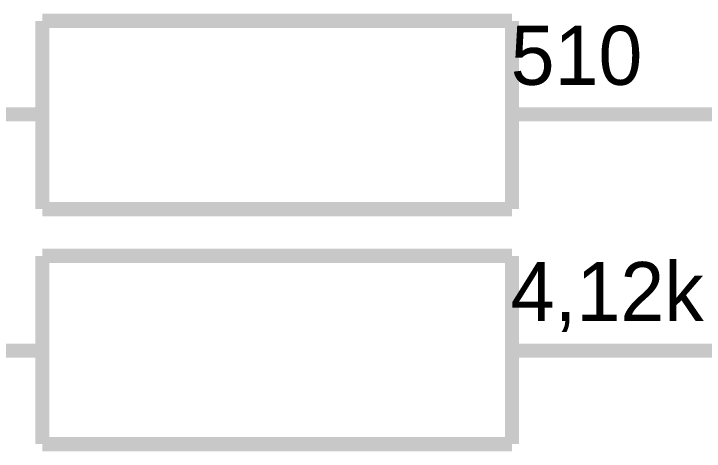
# Model space of a CAD drawing. Header units: inches. Extents: x 0 to 841, y 0 to 594.
# Drawn here: x 684.42 to 699.09, y 480.34 to 489.63 of the extents above; entities that cross this region are included whole.
import ezdxf

# ---------------------------------------------------------------- set-up
doc = ezdxf.new("R2010")
doc.units = ezdxf.units.IN
doc.layers.add('Sheet', color=255, linetype='Continuous')

msp = doc.modelspace()

# ---------------------------------------------------------------- linework, layer by layer
at = {"layer": 'Sheet'}
for points in [[(695.006, 489.478, 0.3, 0.3, 0), (685.024, 489.478, 0.3, 0.3, 0)], [(685.024, 489.478, 0.3, 0.3, 0), (685.024, 485.48, 0.3, 0.3, 0)], [(695.006, 485.48, 0.3, 0.3, 0), (695.006, 489.478, 0.3, 0.3, 0)], [(685.024, 487.492, 0.3, 0.3, 0), (682.516, 487.492, 0.3, 0.3, 0)], [(695.006, 487.492, 0.3, 0.3, 0), (697.515, 487.492, 0.3, 0.3, 0)], [(697.515, 482.475, 0.3, 0.3, 0), (705.014, 482.475, 0.3, 0.3, 0), (705.014, 487.492, 0.3, 0.3, 0), (697.515, 487.492, 0.3, 0.3, 0)], [(685.024, 485.48, 0.3, 0.3, 0), (695.006, 485.48, 0.3, 0.3, 0)], [(695.006, 484.487, 0.3, 0.3, 0), (685.024, 484.487, 0.3, 0.3, 0)], [(685.024, 484.487, 0.3, 0.3, 0), (685.024, 480.489, 0.3, 0.3, 0)], [(695.006, 480.489, 0.3, 0.3, 0), (695.006, 484.487, 0.3, 0.3, 0)], [(685.024, 482.475, 0.3, 0.3, 0), (682.516, 482.475, 0.3, 0.3, 0)], [(695.006, 482.475, 0.3, 0.3, 0), (697.515, 482.475, 0.3, 0.3, 0)], [(685.024, 480.489, 0.3, 0.3, 0), (695.006, 480.489, 0.3, 0.3, 0)]]:
    msp.add_lwpolyline(points, format="xyseb", dxfattribs=at)

# ---------------------------------------------------------------- texts
for s, p in [('510', (694.98, 488.119)), ('4,12k', (694.98, 483.102))]:
    msp.add_text(s, height=1.2543, dxfattribs=at).set_placement(p)

doc.saveas('drawing.dxf')
